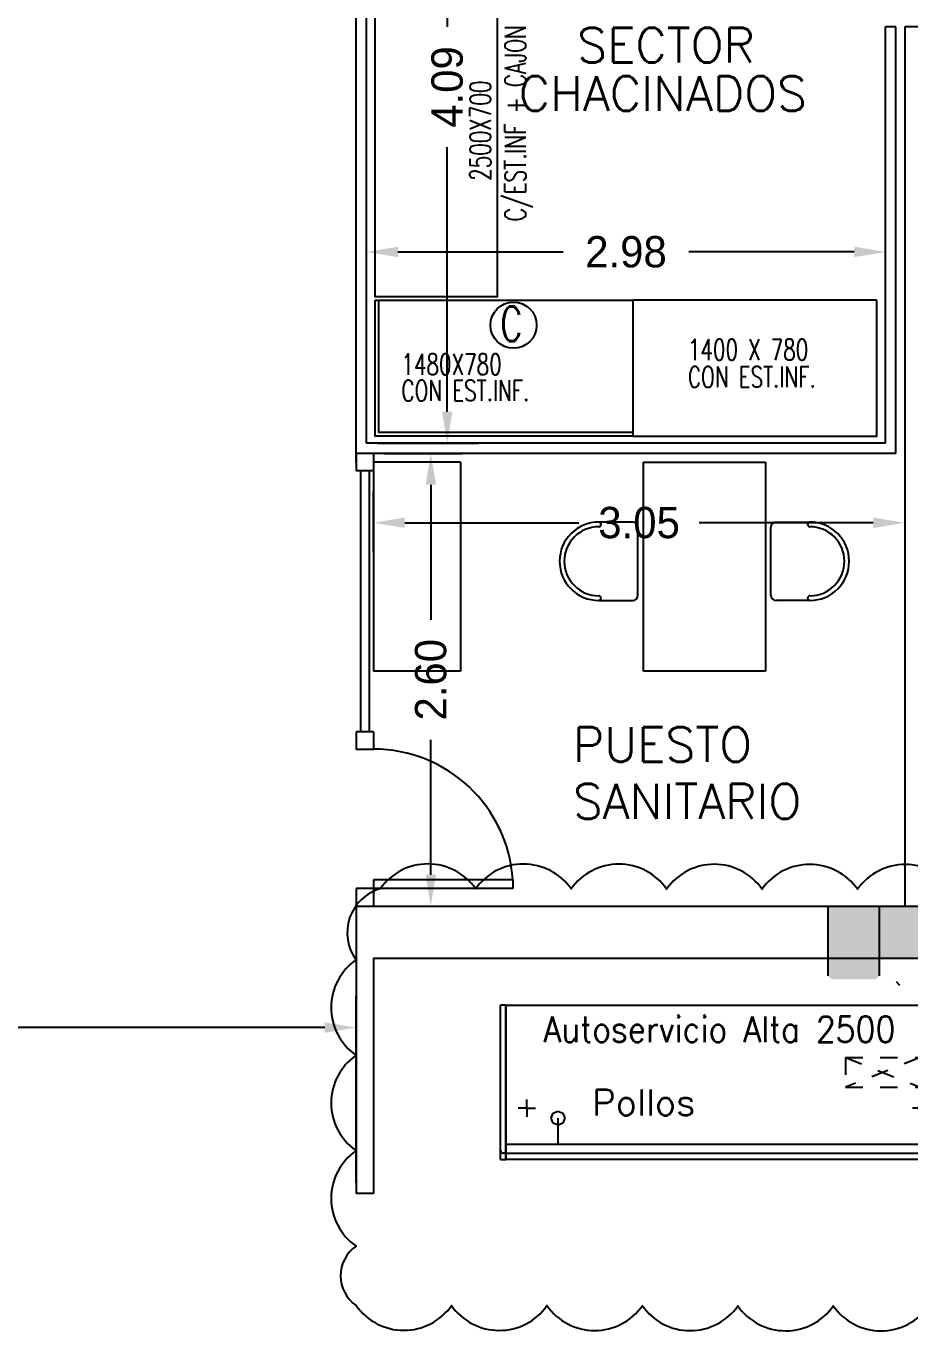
# Model space of a CAD drawing. Header units: metres. Extents: x 95 to 486, y 2972 to 3465.
# Drawn here: x 180.98 to 186.06, y 3407.13 to 3414.63 of the extents above; entities that cross this region are included whole.
import ezdxf
from ezdxf.enums import TextEntityAlignment as Align

# ---------------------------------------------------------------- set-up
doc = ezdxf.new("R2010")
doc.units = ezdxf.units.M
doc.linetypes.add('TRATTEGGIATA2', pattern=[0.375, 0.25, -0.125])
for name, color, linetype in [('0_CAMARAS', 4, 'Continuous'), ('0_MUROS', 7, 'Continuous'), ('0_PUERTAS-VENTANAS', 3, 'Continuous'), ('C_COTAS', 5, 'Continuous'), ('E_EQUIPAMIENTO', 1, 'Continuous'), ('E_EXHIBIDORAS', 1, 'Continuous'), ('E_INOXIGAS', 1, 'Continuous'), ('T_ITEMS', 142, 'Continuous'), ('T_TEXTOS', 3, 'Continuous'), ('T_TEXTOS-EQUIPAMIENTO', 5, 'Continuous')]:
    doc.layers.add(name, color=color, linetype=linetype)
doc.styles.add('ROMANS', font='romans.shx', dxfattribs={"width": 0.8, "height": 0.15})
doc.styles.add('TESTI15', font='romans.shx', dxfattribs={"width": 0.9, "height": 1.5})
doc.dimstyles.get("Standard").update_dxf_attribs({"dimtxt": 0.18, "dimasz": 0.18, "dimexe": 0.18, "dimexo": 0.0625, "dimgap": 0.09, "dimtad": 0, "dimzin": 0, "dimdsep": 46, "dimtxsty": 'Standard', "dimcen": 0.09, "dimadec": 0, "dimazin": 0, "dimtfac": 1, "dimtofl": 0, "dimtmove": 0, "dimatfit": 3, "dimfxl": 1, "dimtolj": 1, "dimtzin": 0, "dimarcsym": 0})
doc.dimstyles.new('STANDARD$0', dxfattribs={"dimtxt": 0.2, "dimasz": 0.18, "dimexe": 0.18, "dimexo": 0.0625, "dimgap": 0.09, "dimtad": 0, "dimzin": 0, "dimdsep": 46, "dimtxsty": 'ROMANS', "dimblk": 'OBLIQUE', "dimsah": 1, "dimcen": 0.09, "dimse1": 1, "dimse2": 1, "dimadec": 0, "dimazin": 0, "dimtfac": 1, "dimtofl": 0, "dimtmove": 0, "dimatfit": 3, "dimldrblk": 'OBLIQUE', "dimfxl": 1, "dimtolj": 1, "dimtzin": 0, "dimarcsym": 0})

# ---------------------------------------------------------------- blocks, each defined once
blk = doc.blocks.new('*D274')
at = {"layer": 'C_COTAS', "color": 0, "lineweight": -2, "transparency": 16777216}
for p, q in [((183.0011, 3416.3245), (183.5824, 3416.3245)), ((183.4024, 3416.1445), (183.4024, 3414.6245)), ((183.4024, 3412.4145), (183.4024, 3413.9345)), ((183.0011, 3412.2345), (183.5824, 3412.2345))]:
    blk.add_line(p, q, dxfattribs=at)
at = {"layer": 'C_COTAS', "color": 0, "transparency": 16777216}
for points in [[(183.3724, 3416.1445), (183.4324, 3416.1445), (183.4024, 3416.3245)], [(183.3724, 3412.4145), (183.4324, 3412.4145), (183.4024, 3412.2345)]]:
    blk.add_solid(points, dxfattribs=at)
at = {"layer": 'DEFPOINTS', "color": 0, "transparency": 16777216}
for p in [(182.9386, 3416.3245), (183.4024, 3416.3245), (182.9386, 3412.2345)]:
    blk.add_point(p, dxfattribs=at)
at = {"layer": 'C_COTAS', "color": 0, "transparency": 16777216, "insert": (183.4024, 3414.2795), "char_height": 0.18, "attachment_point": 5, "rotation": 90}
blk.add_mtext('\\A1;4.09', dxfattribs=at)
blk = doc.blocks.new('*D275')
at = {"layer": 'C_COTAS', "color": 0, "lineweight": -2, "transparency": 16777216}
for p, q in [((182.9386, 3412.297), (182.9386, 3413.512)), ((185.9187, 3412.297), (185.9187, 3413.512)), ((183.1186, 3413.332), (184.0686, 3413.332)), ((185.7387, 3413.332), (184.7886, 3413.332))]:
    blk.add_line(p, q, dxfattribs=at)
at = {"layer": 'C_COTAS', "color": 0, "transparency": 16777216}
for points in [[(183.1186, 3413.362), (183.1186, 3413.302), (182.9386, 3413.332)], [(185.7387, 3413.362), (185.7387, 3413.302), (185.9187, 3413.332)]]:
    blk.add_solid(points, dxfattribs=at)
at = {"layer": 'DEFPOINTS', "color": 0, "transparency": 16777216}
for p in [(185.9187, 3413.332), (182.9386, 3412.2345), (185.9187, 3412.2345)]:
    blk.add_point(p, dxfattribs=at)
at = {"layer": 'C_COTAS', "color": 0, "transparency": 16777216, "insert": (184.4286, 3413.332), "char_height": 0.18, "attachment_point": 5}
blk.add_mtext('\\A1;2.98', dxfattribs=at)
blk = doc.blocks.new('*D301')
at = {"layer": 'C_COTAS', "color": 0, "lineweight": -2, "transparency": 16777216}
for p, q in [((183.0411, 3412.1745), (183.488, 3412.1745)), ((183.308, 3411.9945), (183.308, 3411.2195)), ((183.308, 3409.7545), (183.308, 3410.5295)), ((183.0411, 3409.5745), (183.488, 3409.5745))]:
    blk.add_line(p, q, dxfattribs=at)
at = {"layer": 'C_COTAS', "color": 0, "transparency": 16777216}
for points in [[(183.278, 3411.9945), (183.338, 3411.9945), (183.308, 3412.1745)], [(183.278, 3409.7545), (183.338, 3409.7545), (183.308, 3409.5745)]]:
    blk.add_solid(points, dxfattribs=at)
at = {"layer": 'DEFPOINTS', "color": 0, "transparency": 16777216}
for p in [(182.9786, 3412.1745), (182.9786, 3409.5745), (183.308, 3409.5745)]:
    blk.add_point(p, dxfattribs=at)
at = {"layer": 'C_COTAS', "color": 0, "transparency": 16777216, "insert": (183.308, 3410.8745), "char_height": 0.18, "attachment_point": 5, "rotation": 90}
blk.add_mtext('\\A1;2.60', dxfattribs=at)
blk = doc.blocks.new('*D302')
at = {"layer": 'C_COTAS', "color": 0, "lineweight": -2, "transparency": 16777216}
for p, q in [((186.0286, 3412.0691), (186.0286, 3411.5964)), ((182.9786, 3411.612), (182.9786, 3411.9564)), ((183.1586, 3411.7764), (184.1586, 3411.7764)), ((185.8486, 3411.7764), (184.8486, 3411.7764))]:
    blk.add_line(p, q, dxfattribs=at)
at = {"layer": 'C_COTAS', "color": 0, "transparency": 16777216}
for points in [[(183.1586, 3411.8064), (183.1586, 3411.7464), (182.9786, 3411.7764)], [(185.8486, 3411.8064), (185.8486, 3411.7464), (186.0286, 3411.7764)]]:
    blk.add_solid(points, dxfattribs=at)
at = {"layer": 'DEFPOINTS', "color": 0, "transparency": 16777216}
for p in [(186.0286, 3412.1316), (182.9786, 3411.7764), (182.9786, 3411.5495)]:
    blk.add_point(p, dxfattribs=at)
at = {"layer": 'C_COTAS', "color": 0, "transparency": 16777216, "insert": (184.5036, 3411.7764), "char_height": 0.18, "attachment_point": 5}
blk.add_mtext('\\A1;3.05', dxfattribs=at)
blk = doc.blocks.new('*D304')
at = {"layer": 'C_COTAS', "color": 0, "lineweight": -2, "transparency": 16777216}
for p, q in [((175.6786, 3408.712), (175.6786, 3409.0564)), ((182.8786, 3407.9859), (182.8786, 3409.0564)), ((175.8586, 3408.8764), (178.9336, 3408.8764)), ((182.6986, 3408.8764), (179.6236, 3408.8764))]:
    blk.add_line(p, q, dxfattribs=at)
at = {"layer": 'C_COTAS', "color": 0, "transparency": 16777216}
for points in [[(175.8586, 3408.9064), (175.8586, 3408.8464), (175.6786, 3408.8764)], [(182.6986, 3408.9064), (182.6986, 3408.8464), (182.8786, 3408.8764)]]:
    blk.add_solid(points, dxfattribs=at)
at = {"layer": 'DEFPOINTS', "color": 0, "transparency": 16777216}
for p in [(175.6786, 3408.8764), (175.6786, 3408.6495), (182.8786, 3407.9234)]:
    blk.add_point(p, dxfattribs=at)
at = {"layer": 'C_COTAS', "color": 0, "transparency": 16777216, "insert": (179.2786, 3408.8764), "char_height": 0.18, "attachment_point": 5}
blk.add_mtext('\\A1;7.20', dxfattribs=at)
blk = doc.blocks.new('2500')
at = {"layer": 'E_EXHIBIDORAS'}
for p, q in [((411945.5, 428701.4), (409445.5, 428701.4)), ((409445.5, 428701.4), (409445.5, 427851.4)), ((411945.5, 428701.4), (411945.5, 427851.4)), ((409567.1, 428111.4), (409567.1, 428161.4)), ((411830.5, 428111.4), (411830.5, 428161.4)), ((409567.1, 428111.4), (409517.1, 428111.4)), ((409567.1, 428111.4), (409567.1, 428061.4)), ((409567.1, 428111.4), (409617.1, 428111.4)), ((409705.5, 428053.5), (409717, 428081.5)), ((409716.8, 428025.5), (409705.5, 428053.5)), ((409717, 428081.5), (409744.9, 428093.4)), ((409744.9, 428093.4), (409773.6, 428081.9)), ((409745.5, 427903.4), (409745.5, 428053.4)), ((409773.6, 428081.9), (409785.5, 428053.3)), ((409785.5, 428053.3), (409773.9, 428025.3)), ((411830.5, 428111.4), (411780.5, 428111.4)), ((411830.5, 428111.4), (411830.5, 428061.4)), ((411830.5, 428111.4), (411880.5, 428111.4)), ((409745.5, 428013.4), (409716.8, 428025.5)), ((409773.9, 428025.3), (409745.5, 428013.4)), ((409445.5, 427851.4), (411945.5, 427851.4)), ((411915.5, 427816.4), (411945.5, 427816.4))]:
    blk.add_line(p, q, dxfattribs=at)
at = {"layer": 'E_EXHIBIDORAS', "linetype": 'TRATTEGGIATA2'}
for p, q in [((411395.5, 428401.4), (411825.5, 428401.4)), ((411395.5, 428401.4), (411825.5, 428231.4)), ((411825.5, 428401.4), (411395.5, 428231.4)), ((411395.5, 428401.4), (411395.5, 428231.4)), ((411825.5, 428231.4), (411825.5, 428401.4)), ((411395.5, 428231.4), (411825.5, 428231.4))]:
    blk.add_line(p, q, dxfattribs=at)
at = {"layer": 'E_EXHIBIDORAS', "color": 3}
for p, q in [((409445.5, 427903.4), (411945.5, 427903.4)), ((411945.5, 427816.4), (409445.5, 427816.4))]:
    blk.add_line(p, q, dxfattribs=at)
at = {"layer": 'E_EXHIBIDORAS', "color": 5, "style": 'TESTI15', "width": 0.9}
blk.add_text('Autoservicio Alta 2500', height=147.999, dxfattribs=at).set_placement((410671.8, 428567.6), align=Align.MIDDLE)
blk = doc.blocks.new('lateral izquierdo')
at = {"layer": 'E_EXHIBIDORAS', "color": 3, "linetype": 'ByBlock'}
for p, q in [((407702.4, 429665.3), (407702.4, 430550.3)), ((407732.4, 429700.3), (407717.4, 429700.3)), ((407702.4, 429665.3), (407732.4, 429665.3))]:
    blk.add_line(p, q, dxfattribs=at)
at = {"layer": 'E_EXHIBIDORAS'}
for p, q in [((407732.4, 430550.3), (407702.4, 430550.3)), ((407732.4, 429700.3), (407732.4, 429665.3))]:
    blk.add_line(p, q, dxfattribs=at)
at = {"layer": 'E_EXHIBIDORAS', "color": 1, "linetype": 'ByBlock'}
blk.add_line((407732.4, 429665.3), (407732.4, 430550.3), dxfattribs=at)
at = {"layer": 'E_EXHIBIDORAS', "color": 3, "linetype": 'ByBlock'}
blk.add_arc((407719.8, 429717.6), 17.5, 187.77051, 262.22949, dxfattribs=at)

msp = doc.modelspace()

# ---------------------------------------------------------------- hatches: boundary and pattern name
at = {"layer": '0_MUROS'}
h = msp.add_hatch(color=256, dxfattribs=at)
h.paths.add_polyline_path([(185.8846, 3409.5745), (185.5886, 3409.5745), (185.5886, 3409.1745), (185.6086, 3409.1545), (185.8646, 3409.1545), (185.8846, 3409.1745)])
h.paths.add_polyline_path([(190.8846, 3409.5745), (190.6046, 3409.5745), (190.6046, 3409.1745), (190.6246, 3409.1545), (190.8646, 3409.1545), (190.8846, 3409.1745)])
msp.add_hatch(color=256, dxfattribs=at).paths.add_polyline_path([(186.3356, 3409.5745), (185.8846, 3409.5745), (185.8846, 3409.2745), (186.3358, 3409.2745)])

# ---------------------------------------------------------------- linework, layer by layer
msp.add_lwpolyline([(186.3059, 3409.6703, 0.520567), (185.7578, 3409.671, 0.520567), (185.2098, 3409.6716, 0.520567), (184.6618, 3409.6723, 0.520567), (184.1137, 3409.673, 0.520567), (183.5657, 3409.6736, 0.520567), (183.0177, 3409.6743, 0.520567), (182.8786, 3409.2655, 0.520567), (182.8786, 3408.7175, 0.520567), (182.8786, 3408.1694, 0.520567), (182.8786, 3407.6214, 0.520567), (182.8786, 3407.2806, 0.520567), (183.4266, 3407.2799, 0.520567), (183.9747, 3407.2792, 0.520567), (184.5227, 3407.2786, 0.520567), (185.0707, 3407.2779, 0.520567), (185.6188, 3407.2773, 0.520567), (186.1668, 3407.2766, 0.520567)], format="xyb")
at = {"layer": '0_CAMARAS'}
for p, q in [((182.8786, 3412.1245), (182.8786, 3416.3845)), ((182.9386, 3412.2345), (182.9386, 3416.3245)), ((185.9187, 3412.2345), (185.9187, 3414.6245)), ((185.9787, 3414.6245), (185.9187, 3414.6245)), ((185.9787, 3412.1745), (185.9787, 3414.6245)), ((185.9787, 3412.1745), (182.8786, 3412.1745)), ((185.9187, 3412.2345), (182.9386, 3412.2345))]:
    msp.add_line(p, q, dxfattribs=at)
at = {"layer": '0_MUROS'}
for p, q in [((186.0286, 3414.6245), (186.0286, 3409.5745)), ((186.3332, 3414.6245), (186.0286, 3414.6245)), ((182.8786, 3409.5745), (186.3356, 3409.5745)), ((182.8786, 3409.5745), (182.8786, 3407.9234)), ((185.5886, 3409.1745), (185.5886, 3409.5743)), ((185.8846, 3409.1745), (185.8846, 3409.5744)), ((182.9786, 3409.2745), (186.3358, 3409.2745)), ((182.9786, 3409.2745), (182.9786, 3407.9234)), ((186.0016, 3409.1186), (185.9816, 3409.1386)), ((182.9786, 3407.9234), (182.8786, 3407.9234))]:
    msp.add_line(p, q, dxfattribs=at)
at = {"layer": '0_PUERTAS-VENTANAS'}
for p, q in [((182.9786, 3412.1745), (182.8786, 3412.1745)), ((182.8786, 3412.1745), (182.8786, 3412.0745)), ((182.9786, 3412.1745), (182.9786, 3412.0745)), ((182.9786, 3412.0745), (182.8786, 3412.0745)), ((182.9036, 3412.0745), (182.9036, 3410.5745)), ((182.9536, 3412.0745), (182.9536, 3410.5745)), ((182.9786, 3410.5745), (182.8786, 3410.5745)), ((182.8786, 3410.5745), (182.8786, 3410.4745)), ((182.9786, 3410.5745), (182.9786, 3410.4745)), ((182.9786, 3410.4745), (182.8786, 3410.4745)), ((183.7786, 3409.7245), (182.9786, 3409.7245)), ((182.9786, 3409.7245), (182.9786, 3409.6745)), ((183.7786, 3409.7245), (183.7786, 3409.6745)), ((182.9786, 3409.6745), (182.8786, 3409.6745)), ((182.8786, 3409.6745), (182.8786, 3409.5745)), ((182.9786, 3409.6745), (182.9786, 3409.5745)), ((183.7786, 3409.6745), (182.9786, 3409.6745))]:
    msp.add_line(p, q, dxfattribs=at)
at = {"layer": '0_PUERTAS-VENTANAS', "color": 5}
msp.add_arc((182.9786, 3409.6745), 0.8016, 3.57633, 90, dxfattribs=at)
at = {"layer": 'E_EQUIPAMIENTO'}
for p, q in [((182.9786, 3412.1245), (182.9786, 3410.9245)), ((183.4786, 3412.1245), (182.9786, 3412.1245)), ((183.4786, 3412.1245), (183.4786, 3410.9245)), ((184.5286, 3410.9245), (184.5286, 3412.1245)), ((184.5286, 3412.1245), (185.2286, 3412.1245)), ((185.2286, 3412.1245), (185.2286, 3410.9245)), ((184.4671, 3411.7802), (184.2721, 3411.7802)), ((184.4971, 3411.3602), (184.4971, 3411.7502)), ((185.2601, 3411.3602), (185.2601, 3411.7502)), ((185.2901, 3411.7802), (185.4851, 3411.7802)), ((184.2721, 3411.3302), (184.4671, 3411.3302)), ((185.4851, 3411.3302), (185.2901, 3411.3302)), ((183.4786, 3410.9245), (182.9786, 3410.9245)), ((185.2286, 3410.9245), (184.5286, 3410.9245))]:
    msp.add_line(p, q, dxfattribs=at)
for centre, radius, start, end in [((184.2721, 3411.5552), 0.225, 90, 270), ((184.2721, 3411.5552), 0.198, 90, 270), ((184.2721, 3411.7667), 0.0135, 270, 90), ((184.4671, 3411.7502), 0.03, 0, 90), ((185.2901, 3411.7502), 0.03, 90, 180), ((185.4851, 3411.7667), 0.0135, 90, 270), ((185.4851, 3411.5552), 0.225, 270, 90), ((185.4851, 3411.5552), 0.198, 270, 90), ((184.2721, 3411.3437), 0.0135, 270, 90), ((184.4671, 3411.3602), 0.03, 270, 0), ((185.2901, 3411.3602), 0.03, 180, 270), ((185.4851, 3411.3437), 0.0135, 90, 270)]:
    msp.add_arc(centre, radius, start, end, dxfattribs=at)
at = {"layer": 'E_INOXIGAS'}
for points in [[(182.9886, 3415.5745), (183.6886, 3415.5745), (183.6886, 3413.0745), (182.9886, 3413.0745)], [(182.9886, 3413.0545), (184.4686, 3413.0545), (184.4686, 3412.2745), (182.9886, 3412.2745)], [(183.0086, 3413.0545), (184.4686, 3413.0545), (184.4686, 3412.2945), (183.0086, 3412.2945)], [(185.8687, 3413.0545), (184.4686, 3413.0545), (184.4686, 3412.2745), (185.8687, 3412.2745)]]:
    msp.add_lwpolyline(points, close=True, dxfattribs=at)
at = {"layer": 'T_ITEMS'}
msp.add_circle((183.7829, 3412.9114), 0.1326, dxfattribs=at)

# ---------------------------------------------------------------- block references
at = {"layer": 'E_EXHIBIDORAS', "xscale": 0.001, "yscale": 0.001, "zscale": 0.001}
for name, p in [('lateral izquierdo', (-223.9941, 2978.4541)), ('2500', (-225.7072, 2980.3029))]:
    msp.add_blockref(name, p, dxfattribs=at)

# ---------------------------------------------------------------- texts
at = {"layer": 'E_INOXIGAS', "color": 9, "style": 'ROMANS', "width": 0.7}
for s, p in [('C/EST.INF + CAJON', (183.8528, 3413.5085)), ('2500X700', (183.6522, 3413.7406))]:
    msp.add_text(s, height=0.12, rotation=90, dxfattribs=at).set_placement(p)
for s, p in [('1400 X 780', (184.7839, 3412.7111)), ('1480X780', (183.1389, 3412.6268)), ('CON EST.INF.', (184.7839, 3412.5543)), ('CON EST.INF.', (183.1389, 3412.4758))]:
    msp.add_text(s, height=0.12, dxfattribs=at).set_placement(p)
at = {"layer": 'T_ITEMS', "style": 'ROMANS', "width": 0.7}
msp.add_text('C', height=0.2, dxfattribs=at).set_placement((183.7069, 3412.8188))
at = {"layer": 'T_TEXTOS', "style": 'ROMANS'}
for s, p in [('SECTOR', (184.1483, 3414.42)), ('CHACINADOS', (183.8129, 3414.142)), ('PUESTO', (184.124, 3410.4022)), ('SANITARIO', (184.124, 3410.0758))]:
    msp.add_text(s, height=0.2, dxfattribs=at).set_placement(p)
at = {"layer": 'T_TEXTOS-EQUIPAMIENTO', "style": 'ROMANS'}
msp.add_text('Pollos', height=0.15, dxfattribs=at).set_placement((184.2343, 3408.3718))

# ---------------------------------------------------------------- dimensions: what is measured, and where the dimension line sits
at = {"layer": 'C_COTAS'}
dim = msp.add_linear_dim(base=(183.4024, 3416.3245), p1=(182.9386, 3412.2345), p2=(182.9386, 3416.3245), angle=90, dimstyle='STANDARD$0', override={"dimtxt": 0.18, "dimtxsty": 'Standard', "dimsah": 0, "dimse1": 0, "dimse2": 0}, dxfattribs=at)
dim.commit()
dim.dimension.update_dxf_attribs({"geometry": '*D274', "text_midpoint": (183.4024, 3414.2795)})
for base, p1, p2, picture, middle in [((185.9187, 3413.332), (182.9386, 3412.2345), (185.9187, 3412.2345), '*D275', (184.4286, 3413.332)), ((182.9786, 3411.7764), (186.0286, 3412.1316), (182.9786, 3411.5495), '*D302', (184.5036, 3411.7764)), ((175.6786, 3408.8764), (182.8786, 3407.9234), (175.6786, 3408.6495), '*D304', (179.2786, 3408.8764))]:
    dim = msp.add_linear_dim(base=base, p1=p1, p2=p2, dimstyle='STANDARD$0', override={"dimtxt": 0.18, "dimtxsty": 'Standard', "dimsah": 0, "dimse1": 0, "dimse2": 0}, dxfattribs=at)
    dim.commit()
    dim.dimension.update_dxf_attribs({"geometry": picture, "text_midpoint": middle})
dim = msp.add_linear_dim(base=(183.308, 3409.5745), p1=(182.9786, 3412.1745), p2=(182.9786, 3409.5745), angle=270, dimstyle='Standard', dxfattribs=at)
dim.commit()
dim.dimension.update_dxf_attribs({"geometry": '*D301', "text_midpoint": (183.308, 3410.8745)})

doc.saveas('drawing.dxf')
